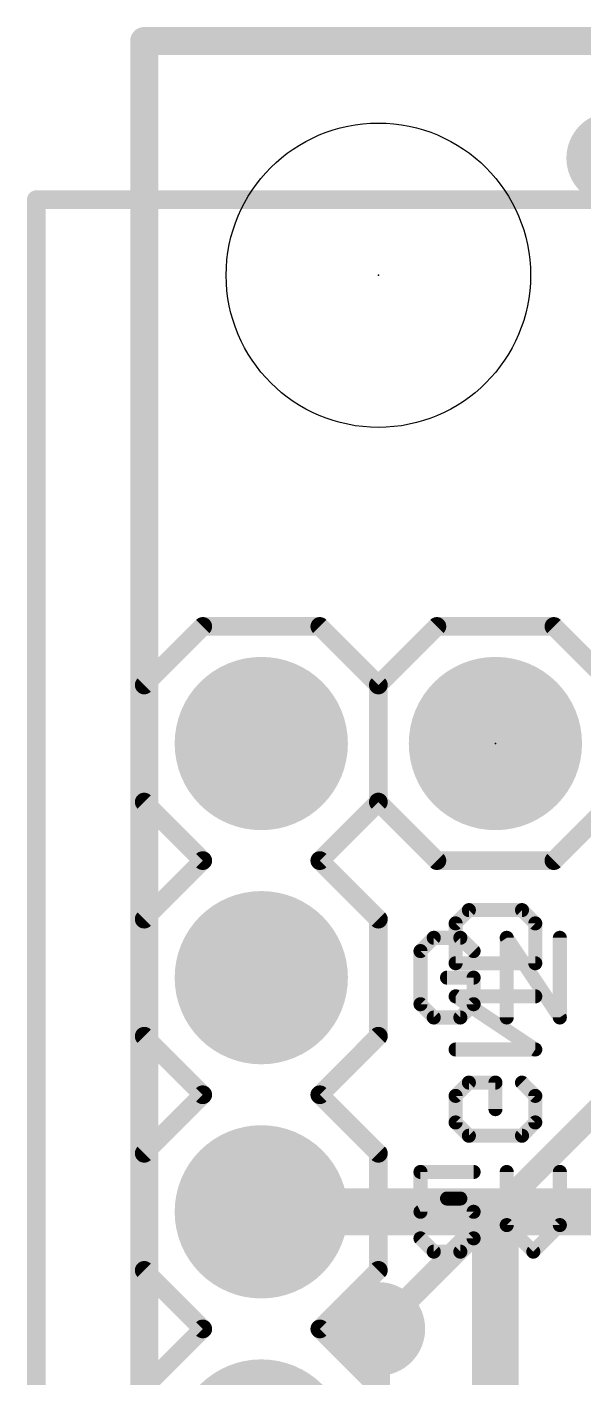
# Model space of a CAD drawing. Extents: x -1.3 to 34.4, y -29.2 to 28.1.
# Drawn here: x -1.27 to 4.77, y 13.44 to 28.09 of the extents above; entities that cross this region are included whole.
import ezdxf

# ---------------------------------------------------------------- set-up
doc = ezdxf.new("R2010")
doc.units = 0
for name, color, linetype in [('1', 12, 'CONTINUOUS'), ('16', 132, 'CONTINUOUS'), ('17', 110, 'CONTINUOUS'), ('18', 110, 'CONTINUOUS'), ('20', 53, 'CONTINUOUS'), ('21', 41, 'CONTINUOUS'), ('22', 40, 'CONTINUOUS'), ('23', 53, 'CONTINUOUS'), ('51', 53, 'CONTINUOUS')]:
    doc.layers.add(name, color=color, linetype=linetype)

# ---------------------------------------------------------------- blocks, each defined once
blk = doc.blocks.new('RECT')
blk.add_solid([(-0.5, -0.5), (0.5, -0.5), (-0.5, 0.5), (0.5, 0.5)])
blk = doc.blocks.new('ROUNDP')
at = {"const_width": 0.5}
blk.add_lwpolyline([(0, -0.25, 1), (0, 0.25, 1), (0, -0.25)], format="xyb", dxfattribs=at)
blk = doc.blocks.new('PIE')
at = {"const_width": 0.5}
blk.add_lwpolyline([(0, -0.25, 1), (0, 0.25, 1), (0, -0.25)], format="xyb", dxfattribs=at)
blk = doc.blocks.new('ROUNDV')
at = {"const_width": 0.5}
blk.add_lwpolyline([(0, -0.25, 1), (0, 0.25, 1), (0, -0.25)], format="xyb", dxfattribs=at)

msp = doc.modelspace()

# ---------------------------------------------------------------- linework, layer by layer
at = {"layer": '1'}
for points, const_width in [([(0, 27.94), (27.94, 27.94)], 0.3048), ([(0, 0), (0, 27.94)], 0.3048), ([(3.81, 15.24), (1.27, 15.24)], 0.508), ([(3.81, 15.24), (7.874, 15.24)], 0.508), ([(3.81, 7.62), (3.81, 15.24)], 0.508), ([(2.54, 11.43), (2.54, 13.97)], 0.254)]:
    msp.add_lwpolyline(points, dxfattribs=dict(at, const_width=const_width))
for points, const_width in [([(0, 28.0162, 1), (0, 27.8638)], 0.1524), ([(0.0762, 27.94, 1), (-0.0762, 27.94)], 0.1524), ([(1.27, 15.367, 1), (1.27, 15.113)], 0.254), ([(3.81, 15.367, 1), (3.81, 15.113)], 0.254), ([(3.937, 15.24, 1), (3.683, 15.24)], 0.254), ([(3.81, 15.113, 1), (3.81, 15.367)], 0.254), ([(2.6035, 13.97, 1), (2.4765, 13.97)], 0.127)]:
    msp.add_lwpolyline(points, format="xyb", dxfattribs=dict(at, const_width=const_width))
at = {"layer": '16'}
for points, const_width in [([(0, 27.94), (27.94, 27.94)], 0.3048), ([(0, 0), (0, 27.94)], 0.3048), ([(2.54, 13.97), (5.08, 16.51)], 0.254)]:
    msp.add_lwpolyline(points, dxfattribs=dict(at, const_width=const_width))
for points, const_width in [([(0, 28.0162, 1), (0, 27.8638)], 0.1524), ([(0.0762, 27.94, 1), (-0.0762, 27.94)], 0.1524), ([(2.4951, 14.0149, 1), (2.5849, 13.9251)], 0.127)]:
    msp.add_lwpolyline(points, format="xyb", dxfattribs=dict(at, const_width=const_width))
at = {"layer": '20', "const_width": 0.2032}
for points in [[(0, 27.94), (0, 0)], [(0, 27.94), (34.29, 27.94)]]:
    msp.add_lwpolyline(points, dxfattribs=at)
at = {"layer": '20', "const_width": 0.1016}
for points in [[(0.0508, 27.94, 1), (-0.0508, 27.94)], [(0, 27.9908, 1), (0, 27.8892)]]:
    msp.add_lwpolyline(points, format="xyb", dxfattribs=at)
at = {"layer": '20'}
msp.add_circle((2.54, 25.4), 1.651, dxfattribs=at)
at = {"layer": '21'}
for points, const_width in [([(0, 20.955), (0.635, 21.59)], 0.2032), ([(0.635, 21.59), (1.905, 21.59)], 0.2032), ([(1.905, 21.59), (2.54, 20.955)], 0.2032), ([(3.175, 21.59), (2.54, 20.955)], 0.2032), ([(3.175, 21.59), (4.445, 21.59)], 0.2032), ([(4.445, 21.59), (5.08, 20.955)], 0.2032), ([(0, 19.685), (0, 20.955)], 0.2032), ([(2.54, 20.955), (2.54, 19.685)], 0.2032), ([(2.54, 20.955), (2.54, 19.685)], 0.2032), ([(0.635, 19.05), (0, 19.685)], 0.2032), ([(2.54, 19.685), (1.905, 19.05)], 0.2032), ([(2.54, 19.685), (3.175, 19.05)], 0.2032), ([(5.08, 19.685), (4.445, 19.05)], 0.2032), ([(0, 18.415), (0.635, 19.05)], 0.2032), ([(1.905, 19.05), (2.54, 18.415)], 0.2032), ([(4.445, 19.05), (3.175, 19.05)], 0.2032), ([(0, 17.145), (0, 18.415)], 0.2032), ([(2.54, 18.415), (2.54, 17.145)], 0.2032), ([(3.1413, 18.2125), (2.9972, 18.0685)], 0.1524), ([(3.4294, 18.2125), (3.1413, 18.2125)], 0.1524), ([(3.5734, 18.0685), (3.4294, 18.2125)], 0.1524), ([(3.9327, 17.3482), (3.9327, 18.2125)], 0.1524), ([(3.9327, 18.2125), (4.5089, 17.3482)], 0.1524), ([(4.5089, 17.3482), (4.5089, 18.2125)], 0.1524), ([(2.9972, 18.0685), (2.9972, 17.4923)], 0.1524), ([(3.5734, 17.7804), (3.2853, 17.7804)], 0.1524), ([(3.5734, 17.4923), (3.5734, 17.7804)], 0.1524), ([(2.9972, 17.4923), (3.1413, 17.3482)], 0.1524), ([(3.4294, 17.3482), (3.5734, 17.4923)], 0.1524), ([(3.1413, 17.3482), (3.4294, 17.3482)], 0.1524), ([(0.635, 16.51), (0, 17.145)], 0.2032), ([(2.54, 17.145), (1.905, 16.51)], 0.2032), ([(0, 15.875), (0.635, 16.51)], 0.2032), ([(1.905, 16.51), (2.54, 15.875)], 0.2032), ([(0, 14.605), (0, 15.875)], 0.2032), ([(2.54, 15.875), (2.54, 14.605)], 0.2032), ([(3.5734, 15.6725), (2.9972, 15.6725)], 0.1524), ([(2.9972, 15.6725), (2.9972, 15.2404)], 0.1524), ([(3.9327, 15.6725), (3.9327, 15.0963)], 0.1524), ([(4.5089, 15.0963), (4.5089, 15.6725)], 0.1524), ([(2.9972, 15.2404), (3.2853, 15.3844)], 0.1524), ([(3.2853, 15.3844), (3.4294, 15.3844)], 0.1524), ([(3.4294, 15.3844), (3.5734, 15.2404)], 0.1524), ([(3.5734, 15.2404), (3.5734, 14.9523)], 0.1524), ([(3.9327, 15.0963), (4.2208, 14.8082)], 0.1524), ([(4.2208, 14.8082), (4.5089, 15.0963)], 0.1524), ([(3.1413, 14.8082), (2.9972, 14.9523)], 0.1524), ([(3.5734, 14.9523), (3.4294, 14.8082)], 0.1524), ([(3.4294, 14.8082), (3.1413, 14.8082)], 0.1524), ([(0, 14.605), (0.635, 13.97)], 0.2032), ([(1.905, 13.97), (2.54, 14.605)], 0.2032), ([(0, 13.335), (0.635, 13.97)], 0.2032), ([(1.905, 13.97), (2.54, 13.335)], 0.2032)]:
    msp.add_lwpolyline(points, dxfattribs=dict(at, const_width=const_width))
for points, const_width in [([(0.635, 21.6408, 1), (0.635, 21.5392)], 0.1016), ([(0.6709, 21.5541, 1), (0.5991, 21.6259)], 0.1016), ([(1.9409, 21.6259, 1), (1.8691, 21.5541)], 0.1016), ([(1.905, 21.5392, 1), (1.905, 21.6408)], 0.1016), ([(3.175, 21.6408, 1), (3.175, 21.5392)], 0.1016), ([(3.2109, 21.5541, 1), (3.1391, 21.6259)], 0.1016), ([(4.4809, 21.6259, 1), (4.4091, 21.5541)], 0.1016), ([(4.445, 21.5392, 1), (4.445, 21.6408)], 0.1016), ([(0.0508, 20.955, 1), (-0.0508, 20.955)], 0.1016), ([(-0.0359, 20.9909, 1), (0.0359, 20.9191)], 0.1016), ([(2.5908, 20.955, 1), (2.4892, 20.955)], 0.1016), ([(2.5908, 20.955, 1), (2.4892, 20.955)], 0.1016), ([(2.5041, 20.9909, 1), (2.5759, 20.9191)], 0.1016), ([(2.5041, 20.9191, 1), (2.5759, 20.9909)], 0.1016), ([(0.0359, 19.7209, 1), (-0.0359, 19.6491)], 0.1016), ([(2.5759, 19.7209, 1), (2.5041, 19.6491)], 0.1016), ([(2.5759, 19.6491, 1), (2.5041, 19.7209)], 0.1016), ([(-0.0508, 19.685, 1), (0.0508, 19.685)], 0.1016), ([(2.4892, 19.685, 1), (2.5908, 19.685)], 0.1016), ([(2.4892, 19.685, 1), (2.5908, 19.685)], 0.1016), ([(0.6709, 19.0141, 1), (0.5991, 19.0859)], 0.1016), ([(0.5991, 19.0141, 1), (0.6709, 19.0859)], 0.1016), ([(1.9409, 19.0859, 1), (1.8691, 19.0141)], 0.1016), ([(1.8691, 19.0859, 1), (1.9409, 19.0141)], 0.1016), ([(3.175, 19.1008, 1), (3.175, 18.9992)], 0.1016), ([(3.1391, 19.0141, 1), (3.2109, 19.0859)], 0.1016), ([(4.4091, 19.0859, 1), (4.4809, 19.0141)], 0.1016), ([(4.445, 18.9992, 1), (4.445, 19.1008)], 0.1016), ([(0.0508, 18.415, 1), (-0.0508, 18.415)], 0.1016), ([(-0.0359, 18.4509, 1), (0.0359, 18.3791)], 0.1016), ([(2.5908, 18.415, 1), (2.4892, 18.415)], 0.1016), ([(2.5041, 18.3791, 1), (2.5759, 18.4509)], 0.1016), ([(3.1413, 18.2506, 1), (3.1413, 18.1744)], 0.0762), ([(3.1682, 18.1856, 1), (3.1143, 18.2395)], 0.0762), ([(3.4563, 18.2395, 1), (3.4024, 18.1856)], 0.0762), ([(3.4294, 18.1744, 1), (3.4294, 18.2506)], 0.0762), ([(3.9644, 18.2337, 1), (3.901, 18.1914)], 0.0762), ([(3.9708, 18.2125, 1), (3.8946, 18.2125)], 0.0762), ([(4.547, 18.2125, 1), (4.4708, 18.2125)], 0.0762), ([(3.0353, 18.0685, 1), (2.9591, 18.0685)], 0.0762), ([(2.9703, 18.0954, 1), (3.0241, 18.0415)], 0.0762), ([(3.5465, 18.0415, 1), (3.6004, 18.0954)], 0.0762), ([(3.2853, 17.8185, 1), (3.2853, 17.7423)], 0.0762), ([(3.6115, 17.7804, 1), (3.5353, 17.7804)], 0.0762), ([(3.5734, 17.7423, 1), (3.5734, 17.8185)], 0.0762), ([(3.0241, 17.5192, 1), (2.9703, 17.4653)], 0.0762), ([(2.9591, 17.4923, 1), (3.0353, 17.4923)], 0.0762), ([(3.5353, 17.4923, 1), (3.6115, 17.4923)], 0.0762), ([(3.6004, 17.4653, 1), (3.5465, 17.5192)], 0.0762), ([(3.1413, 17.3863, 1), (3.1413, 17.3101)], 0.0762), ([(3.1143, 17.3213, 1), (3.1682, 17.3751)], 0.0762), ([(3.4024, 17.3751, 1), (3.4563, 17.3213)], 0.0762), ([(3.4294, 17.3101, 1), (3.4294, 17.3863)], 0.0762), ([(3.8946, 17.3482, 1), (3.9708, 17.3482)], 0.0762), ([(4.4708, 17.3482, 1), (4.547, 17.3482)], 0.0762), ([(4.4772, 17.3271, 1), (4.5406, 17.3693)], 0.0762), ([(0.0359, 17.1809, 1), (-0.0359, 17.1091)], 0.1016), ([(-0.0508, 17.145, 1), (0.0508, 17.145)], 0.1016), ([(2.4892, 17.145, 1), (2.5908, 17.145)], 0.1016), ([(2.5759, 17.1091, 1), (2.5041, 17.1809)], 0.1016), ([(0.6709, 16.4741, 1), (0.5991, 16.5459)], 0.1016), ([(0.5991, 16.4741, 1), (0.6709, 16.5459)], 0.1016), ([(1.9409, 16.5459, 1), (1.8691, 16.4741)], 0.1016), ([(1.8691, 16.5459, 1), (1.9409, 16.4741)], 0.1016), ([(0.0508, 15.875, 1), (-0.0508, 15.875)], 0.1016), ([(2.5908, 15.875, 1), (2.4892, 15.875)], 0.1016), ([(-0.0359, 15.9109, 1), (0.0359, 15.8391)], 0.1016), ([(2.5041, 15.8391, 1), (2.5759, 15.9109)], 0.1016), ([(2.9972, 15.7106, 1), (2.9972, 15.6344)], 0.0762), ([(3.0353, 15.6725, 1), (2.9591, 15.6725)], 0.0762), ([(3.5734, 15.6344, 1), (3.5734, 15.7106)], 0.0762), ([(3.9708, 15.6725, 1), (3.8946, 15.6725)], 0.0762), ([(4.547, 15.6725, 1), (4.4708, 15.6725)], 0.0762), ([(3.2853, 15.4225, 1), (3.2853, 15.3463)], 0.0762), ([(3.3024, 15.3503, 1), (3.2683, 15.4185)], 0.0762), ([(3.4563, 15.4114, 1), (3.4024, 15.3575)], 0.0762), ([(3.4294, 15.3463, 1), (3.4294, 15.4225)], 0.0762), ([(2.9802, 15.2744, 1), (3.0142, 15.2063)], 0.0762), ([(2.9591, 15.2404, 1), (3.0353, 15.2404)], 0.0762), ([(3.6115, 15.2404, 1), (3.5353, 15.2404)], 0.0762), ([(3.5465, 15.2134, 1), (3.6004, 15.2673)], 0.0762), ([(3.9597, 15.1233, 1), (3.9058, 15.0694)], 0.0762), ([(3.8946, 15.0963, 1), (3.9708, 15.0963)], 0.0762), ([(4.4708, 15.0963, 1), (4.547, 15.0963)], 0.0762), ([(4.5359, 15.0694, 1), (4.482, 15.1233)], 0.0762), ([(3.0241, 14.9792, 1), (2.9703, 14.9253)], 0.0762), ([(3.5353, 14.9523, 1), (3.6115, 14.9523)], 0.0762), ([(3.6004, 14.9253, 1), (3.5465, 14.9792)], 0.0762), ([(3.1413, 14.8463, 1), (3.1413, 14.7701)], 0.0762), ([(3.1143, 14.7813, 1), (3.1682, 14.8351)], 0.0762), ([(3.4024, 14.8351, 1), (3.4563, 14.7813)], 0.0762), ([(3.4294, 14.7701, 1), (3.4294, 14.8463)], 0.0762), ([(4.1939, 14.8351, 1), (4.2478, 14.7813)], 0.0762), ([(4.1939, 14.7813, 1), (4.2478, 14.8351)], 0.0762), ([(0.0359, 14.6409, 1), (-0.0359, 14.5691)], 0.1016), ([(-0.0508, 14.605, 1), (0.0508, 14.605)], 0.1016), ([(2.4892, 14.605, 1), (2.5908, 14.605)], 0.1016), ([(2.5759, 14.5691, 1), (2.5041, 14.6409)], 0.1016), ([(0.6709, 13.9341, 1), (0.5991, 14.0059)], 0.1016), ([(1.9409, 14.0059, 1), (1.8691, 13.9341)], 0.1016), ([(0.5991, 13.9341, 1), (0.6709, 14.0059)], 0.1016), ([(1.8691, 14.0059, 1), (1.9409, 13.9341)], 0.1016)]:
    msp.add_lwpolyline(points, format="xyb", dxfattribs=dict(at, const_width=const_width))
at = {"layer": '22', "const_width": 0.1524}
for points in [[(3.3782, 18.3689), (3.5223, 18.5129)], [(3.5223, 18.5129), (4.0985, 18.5129)], [(4.0985, 18.5129), (4.2425, 18.3689)], [(3.3782, 17.9367), (3.3782, 18.3689)], [(4.2425, 18.3689), (4.2425, 17.9367)], [(4.2425, 17.9367), (3.3782, 17.9367)], [(4.2425, 17.0012), (3.3782, 17.5774)], [(3.3782, 17.5774), (4.2425, 17.5774)], [(3.3782, 17.0012), (4.2425, 17.0012)], [(3.3782, 16.4978), (3.5223, 16.6419)], [(3.5223, 16.6419), (3.8104, 16.6419)], [(3.8104, 16.6419), (3.8104, 16.3538)], [(4.0985, 16.6419), (4.2425, 16.4978)], [(3.3782, 16.2097), (3.3782, 16.4978)], [(4.2425, 16.4978), (4.2425, 16.2097)], [(3.5223, 16.0656), (3.3782, 16.2097)], [(4.2425, 16.2097), (4.0985, 16.0656)], [(4.0985, 16.0656), (3.5223, 16.0656)]]:
    msp.add_lwpolyline(points, dxfattribs=at)
at = {"layer": '22', "const_width": 0.0762}
for points in [[(3.5223, 18.551, 1), (3.5223, 18.4748)], [(3.5492, 18.486, 1), (3.4953, 18.5398)], [(4.1254, 18.5398, 1), (4.0715, 18.486)], [(4.0985, 18.4748, 1), (4.0985, 18.551)], [(3.4163, 18.3689, 1), (3.3401, 18.3689)], [(3.3513, 18.3958, 1), (3.4051, 18.3419)], [(4.2806, 18.3689, 1), (4.2044, 18.3689)], [(4.2156, 18.3419, 1), (4.2695, 18.3958)], [(3.3782, 17.9748, 1), (3.3782, 17.8986)], [(3.3401, 17.9367, 1), (3.4163, 17.9367)], [(4.2044, 17.9367, 1), (4.2806, 17.9367)], [(4.2425, 17.8986, 1), (4.2425, 17.9748)], [(3.3993, 17.6091, 1), (3.3571, 17.5457)], [(3.3782, 17.6155, 1), (3.3782, 17.5393)], [(4.2425, 17.5393, 1), (4.2425, 17.6155)], [(3.3782, 17.0393, 1), (3.3782, 16.9631)], [(4.2214, 16.9695, 1), (4.2637, 17.0329)], [(4.2425, 16.9631, 1), (4.2425, 17.0393)], [(3.5223, 16.68, 1), (3.5223, 16.6038)], [(3.5492, 16.6149, 1), (3.4953, 16.6688)], [(3.8485, 16.6419, 1), (3.7723, 16.6419)], [(3.8104, 16.6038, 1), (3.8104, 16.68)], [(4.1254, 16.6688, 1), (4.0715, 16.6149)], [(3.4163, 16.4978, 1), (3.3401, 16.4978)], [(3.3513, 16.5248, 1), (3.4051, 16.4709)], [(4.2806, 16.4978, 1), (4.2044, 16.4978)], [(4.2156, 16.4709, 1), (4.2695, 16.5248)], [(3.4051, 16.2366, 1), (3.3513, 16.1828)], [(3.7723, 16.3538, 1), (3.8485, 16.3538)], [(4.2695, 16.1828, 1), (4.2156, 16.2366)], [(3.3401, 16.2097, 1), (3.4163, 16.2097)], [(3.5223, 16.1037, 1), (3.5223, 16.0275)], [(3.4953, 16.0387, 1), (3.5492, 16.0926)], [(4.0715, 16.0926, 1), (4.1254, 16.0387)], [(4.0985, 16.0275, 1), (4.0985, 16.1037)], [(4.2044, 16.2097, 1), (4.2806, 16.2097)]]:
    msp.add_lwpolyline(points, format="xyb", dxfattribs=at)
at = {"layer": '23'}
for p in [(2.54, 25.4), (3.81, 20.32)]:
    msp.add_point(p, dxfattribs=at)
at = {"layer": '51', "const_width": 0.2032}
for points in [[(5.08, 26.22), (-1.17, 26.22)], [(-1.17, 26.22), (-1.17, 1.72)]]:
    msp.add_lwpolyline(points, dxfattribs=at)
at = {"layer": '51', "const_width": 0.1016}
for points in [[(-1.17, 26.2708, 1), (-1.17, 26.1692)], [(-1.1192, 26.22, 1), (-1.2208, 26.22)]]:
    msp.add_lwpolyline(points, format="xyb", dxfattribs=at)

# ---------------------------------------------------------------- block references
at = {"layer": '1'}
msp.add_blockref('PIE', (5.08, 26.67), dxfattribs=at)
at = {"layer": '17', "xscale": 1.8796, "yscale": 1.8796}
for p, rotation in [((1.27, 20.32), 180), ((1.27, 20.32), 180), ((3.81, 20.32), 90), ((3.81, 20.32), 90), ((1.27, 17.78), 180), ((1.27, 17.78), 180), ((1.27, 15.24), 180), ((1.27, 15.24), 180), ((1.27, 12.7), 180), ((1.27, 12.7), 180)]:
    msp.add_blockref('ROUNDP', p, dxfattribs=dict(at, rotation=rotation))
at = {"layer": '18', "xscale": 1.016, "yscale": 1.016}
msp.add_blockref('ROUNDV', (2.54, 13.97), dxfattribs=at)
msp.add_blockref('ROUNDV', (2.54, 13.97), dxfattribs=at)
at = {"layer": '51', "xscale": 0.508, "yscale": 0.508, "rotation": 90}
for p in [(1.27, 20.32), (1.27, 17.78), (1.27, 15.24)]:
    msp.add_blockref('RECT', p, dxfattribs=at)
at = {"layer": '51', "xscale": 0.508, "yscale": 0.508}
msp.add_blockref('RECT', (3.81, 20.32), dxfattribs=at)

doc.saveas('drawing.dxf')
